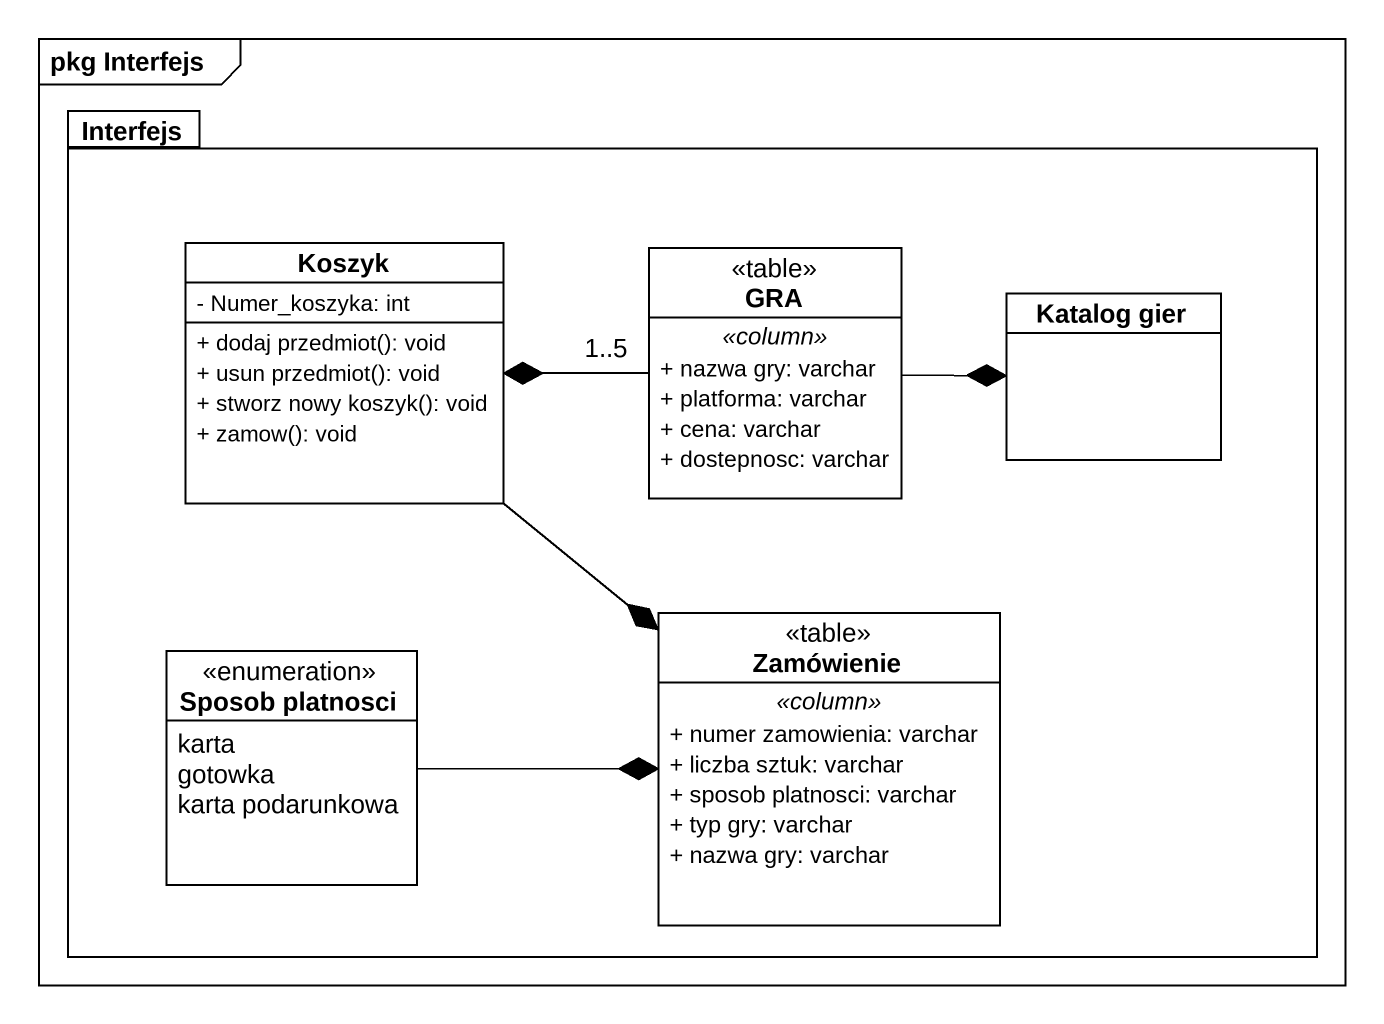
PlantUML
@startuml
mainframe pkg Interfejs
hide circle
hide empty members
skinparam classAttributeIconSize 0
package Interfejs {
  class Koszyk {
    - Numer_koszyka: int
    + dodaj przedmiot(): void
    + usun przedmiot(): void
    + stworz nowy koszyk(): void
    + zamow(): void
  }
  class GRA <<table>> {
    .. <<column>> ..
    + nazwa gry: varchar
    + platforma: varchar
    + cena: varchar
    + dostepnosc: varchar
  }
  class "Katalog gier" as Katalog_gier
  class Zamówienie <<table>> {
    .. <<column>> ..
    + numer zamowienia: varchar
    + liczba sztuk: varchar
    + sposob platnosci: varchar
    + typ gry: varchar
    + nazwa gry: varchar
  }
  enum "Sposob platnosci" as Sposob_platnosci {
    karta
    gotowka
    karta podarunkowa
  }
}
Koszyk --* Zamówienie
GRA "1..5" -left-* Koszyk
GRA -right-* Katalog_gier
Sposob_platnosci -right-* Zamówienie
@enduml
